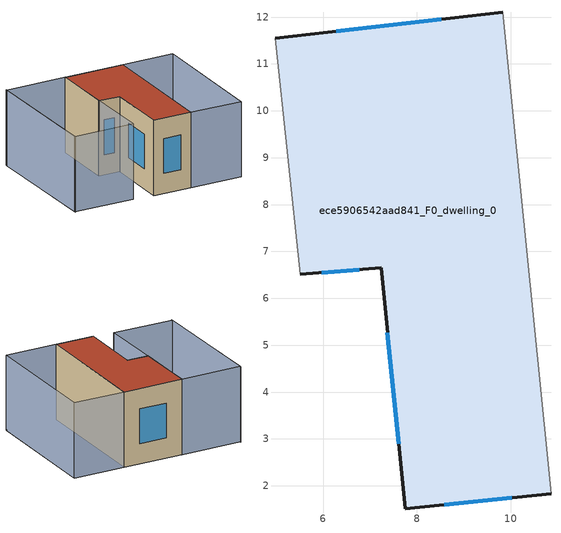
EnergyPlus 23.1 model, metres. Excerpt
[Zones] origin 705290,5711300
ece5906542aad841_F0_dwelling_0
 floor ground (EU_floor_Construction): 9.83,12.1 10.86,1.83 7.75,1.51 7.24,6.65 5.51,6.51 4.97,11.55 z0
 wall outside (EU_wall_Construction): 5.51,6.51 7.24,6.65 7.75,1.51 10.86,1.83 / 9.83,12.1 4.97,11.55 z0:6
 wall adiabatic (EU_wall_Construction): 4.97,11.55 5.51,6.51 / 10.86,1.83 9.83,12.1 z0:6
 window (EU_Window_Construction): 5.98,6.55 6.77,6.61 / 8.52,11.95 6.28,11.7 / 8.59,1.6 10.02,1.74 / 7.37,5.26 7.61,2.9 z1.62:4.38
 roof outside (EU_roof_Construction): 10.86,1.83 9.83,12.1 4.97,11.55 5.51,6.51 7.24,6.65 7.75,1.51 z6
shading: 15.04,2.38 14.01,12.52 / 0.07,11.12 1.22,0.93 / 1.21,0.97 0.08,11.01 / 0.08,11.01 4.97,11.56 / 4.97,11.56 6.1,1.52 / 6.1,1.52 1.21,0.97 / 10.86,1.83 9.83,12.1 / 9.83,12.1 14.02,12.52 / 14.02,12.52 15.05,2.25 / 15.05,2.25 10.86,1.83 z0:6
[Building]
EU S2 Campaign: North Axis=0; Terrain=City; Solar Distribution=FullExterior
[Site:Location]
London: Latitude=51.5; Longitude=-0.5; Time Zone=0; Elevation=25
[SizingPeriod:WeatherFileDays]
AnnualSizingPeriod: Begin Month=1; Begin Day of Month=1; End Month=12; End Day of Month=31; Day of Week for Start Day=Monday; Use Weather File Daylight Saving Period=No; Use Weather File Rain and Snow Indicators=No
[MATERIAL]
EU_InternalMass_Material: Roughness=MediumRough; Thickness=0.1; Conductivity=1; Density=1800; Specific Heat=900; Thermal Absorptance=0.9; Solar Absorptance=0.7; Visible Absorptance=0.7
[MATERIAL:NOMASS] Roughness=MediumRough; Thermal Absorptance=0.9; Solar Absorptance=0.7; Visible Absorptance=0.7
Name | Thermal Resistance
EU_wall_NoMass | 0.555556
EU_roof_NoMass | 0.510204
EU_floor_NoMass | 1.68919
[WINDOWMATERIAL:SIMPLEGLAZINGSYSTEM]
EU_Window_SimpleGlazing: UFactor=3.96; Solar Heat Gain Coefficient=0.85; Visible Transmittance=0.85
[CONSTRUCTION]
EU_wall_Construction: EU_wall_NoMass
EU_roof_Construction: EU_roof_NoMass
EU_floor_Construction: EU_floor_NoMass
EU_InternalMass_Construction: EU_InternalMass_Material
EU_Window_Construction: EU_Window_SimpleGlazing
[ZONE]
ece5906542aad841_F0_dwelling_0: Type=1; Multiplier=1; Ceiling Height=autocalculate; Volume=246.628; Floor Area=autocalculate; Part of Total Floor Area=Yes
[INTERNALMASS]
ece5906542aad841_F0_dwelling_0_EU_InternalMass: Construction=EU_InternalMass_Construction; Zone or ZoneList=ece5906542aad841_F0_dwelling_0; Surface Area=41.1042
[OTHEREQUIPMENT]
EU_Step8_InternalGain_ece5906542aad841_F0_dwelling_0_f000: Fuel Type=Electricity; Zone or ZoneList or Space or SpaceList=ece5906542aad841_F0_dwelling_0; Schedule=EU_Step8_GainSchedule_ece5906542aad841_F0_dwelling_0_f000; Design Level Calculation Method=Watts/Area; Power per Zone Floor Area=1; Fraction Latent=0; Fraction Radiant=0; Fraction Lost=0; Carbon Dioxide Generation Rate=0; EndUse Subcategory=EU_Step8_InternalGains
[ZONEVENTILATION:DESIGNFLOWRATE]
EU_ConstantAir_ece5906542aad841_F0_dwelling_0: Zone or ZoneList or Space or SpaceList=ece5906542aad841_F0_dwelling_0; Schedule=EU_AlwaysOn; Design Flow Rate Calculation Method=AirChanges/Hour; Air Changes per Hour=0.48; Ventilation Type=Natural; Fan Pressure Rise=0; Fan Total Efficiency=1; Constant Term Coefficient=1; Temperature Term Coefficient=0; Velocity Term Coefficient=0; Velocity Squared Term Coefficient=0; Minimum Indoor Temperature=-100; Maximum Indoor Temperature=100; Delta Temperature=-100; Minimum Outdoor Temperature=-100; Maximum Outdoor Temperature=100; Maximum Wind Speed=40
[HVACTEMPLATE:THERMOSTAT]
EU_HeatOnly_ece5906542aad841_F0_dwelling_0: Constant Heating Setpoint=20; Constant Cooling Setpoint=50
[HVACTEMPLATE:ZONE:IDEALLOADSAIRSYSTEM]
ece5906542aad841_F0_dwelling_0: Template Thermostat=EU_HeatOnly_ece5906542aad841_F0_dwelling_0; System Availability Schedule=EU_AlwaysOn; Maximum Heating Supply Air Temperature=50; Minimum Cooling Supply Air Temperature=13; Maximum Heating Supply Air Humidity Ratio=0.0156; Minimum Cooling Supply Air Humidity Ratio=0.0077; Heating Limit=NoLimit; Cooling Limit=NoLimit; Heating Availability Schedule=EU_AlwaysOn; Cooling Availability Schedule=EU_CoolingOff; Dehumidification Control Type=ConstantSensibleHeatRatio; Cooling Sensible Heat Ratio=0.7; Dehumidification Setpoint=60; Humidification Control Type=None; Humidification Setpoint=30; Outdoor Air Method=None; Outdoor Air Flow Rate per Person=0.00944; Outdoor Air Flow Rate per Zone Floor Area=0; Outdoor Air Flow Rate per Zone=0; Demand Controlled Ventilation Type=None; Outdoor Air Economizer Type=NoEconomizer; Heat Recovery Type=None; Sensible Heat Recovery Effectiveness=0.7; Latent Heat Recovery Effectiveness=0.65
[SIZING:ZONE]
ece5906542aad841_F0_dwelling_0: Zone Cooling Design Supply Air Temperature Input Method=SupplyAirTemperature; Zone Cooling Design Supply Air Temperature=13; Zone Heating Design Supply Air Temperature Input Method=SupplyAirTemperature; Zone Heating Design Supply Air Temperature=50; Zone Cooling Design Supply Air Humidity Ratio=0.008; Zone Heating Design Supply Air Humidity Ratio=0.008; Cooling Design Air Flow Method=DesignDay; Cooling Design Air Flow Rate=0; Cooling Minimum Air Flow per Zone Floor Area=0.000762; Cooling Minimum Air Flow=0; Cooling Minimum Air Flow Fraction=0.2; Heating Design Air Flow Method=DesignDay; Heating Design Air Flow Rate=0; Heating Maximum Air Flow per Zone Floor Area=0.002032; Heating Maximum Air Flow=0.141576; Heating Maximum Air Flow Fraction=0.3; Account for Dedicated Outdoor Air System=No; Dedicated Outdoor Air System Control Strategy=NeutralSupplyAir; Dedicated Outdoor Air Low Setpoint Temperature for Design=autosize; Dedicated Outdoor Air High Setpoint Temperature for Design=autosize; Zone Load Sizing Method=Sensible Load Only No Latent Load; Zone Latent Cooling Design Supply Air Humidity Ratio Input Method=HumidityRatioDifference; Zone Cooling Design Supply Air Humidity Ratio Difference=0.005; Zone Latent Heating Design Supply Air Humidity Ratio Input Method=HumidityRatioDifference; Zone Humidification Design Supply Air Humidity Ratio Difference=0.005
[SCHEDULE:CONSTANT]
Name | Hourly Value
EU_AlwaysOn | 1
EU_CoolingOff | 0
[SCHEDULE:FILE]
EU_Step8_GainSchedule_ece5906542aad841_F0_dwelling_0_f000: File=../../schedules/ece5906542aad841/ece5906542aad841_F0_dwelling_0_f000_gain.csv; Column Number=1; Rows to Skip at Top=0; Number of Hours of Data=8760; Column Separator=Comma; Interpolate to Timestep=No; Minutes per Item=60; Adjust Schedule for Daylight Savings=Yes
